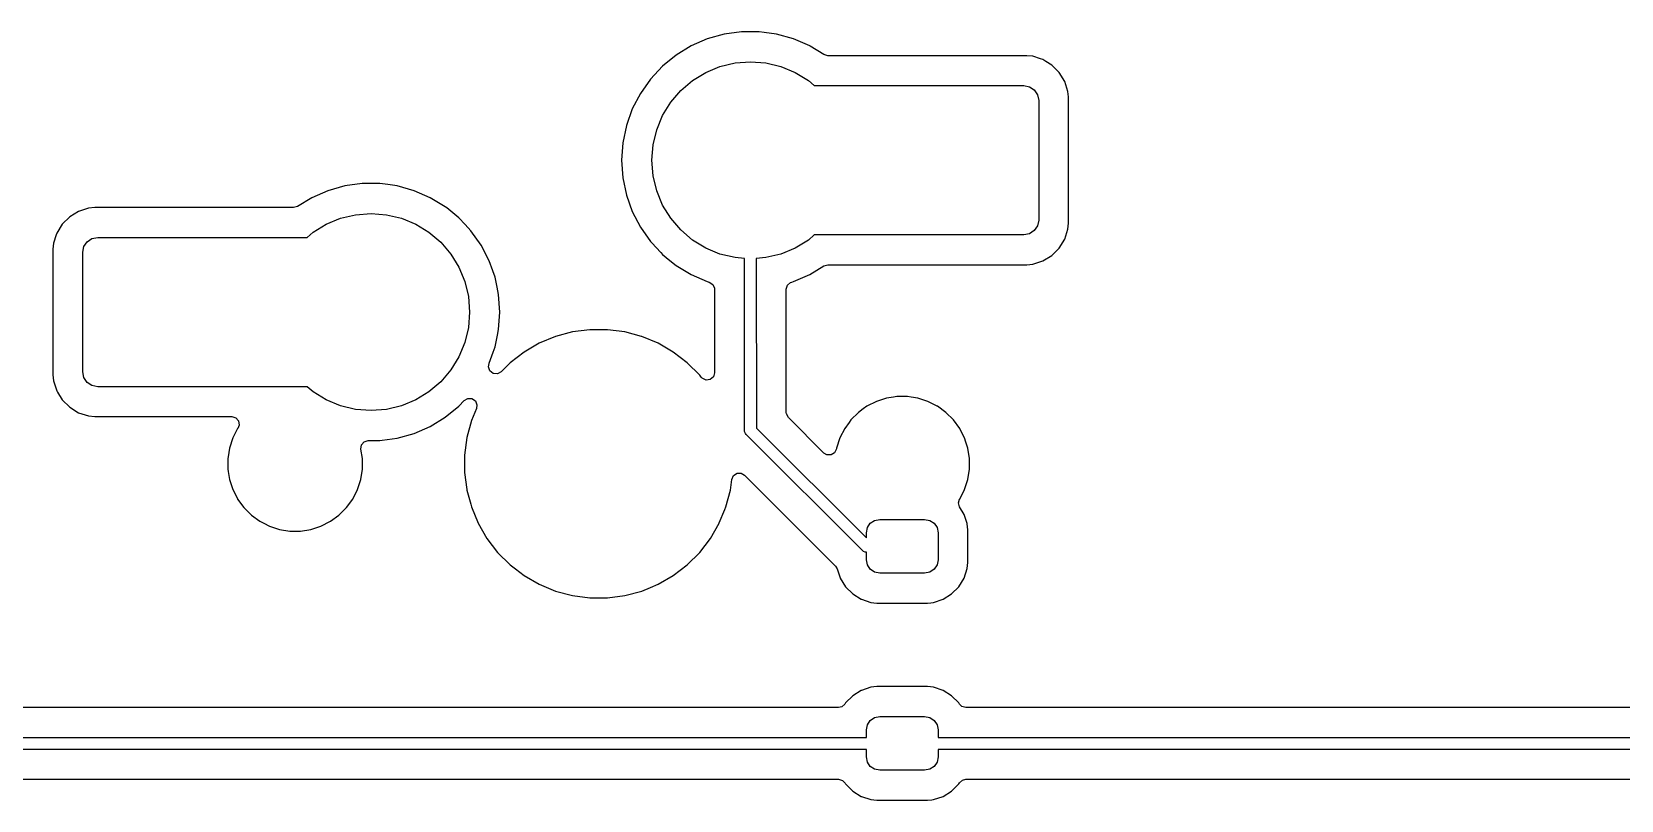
# Model space of a CAD drawing. Header units: millimetres. Extents: x 46 to 4458, y 59 to 1499.
# Drawn here: x 1665.19 to 1691.8, y 899.41 to 912.27 of the extents above; entities that cross this region are included whole.
import ezdxf

# ---------------------------------------------------------------- set-up
doc = ezdxf.new("R2010")
doc.units = ezdxf.units.MM
doc.layers.add('BLACK', color=7, linetype='Continuous')

msp = doc.modelspace()

# ---------------------------------------------------------------- linework, layer by layer
at = {"layer": 'BLACK', "linetype": 'Continuous'}
for p, q in [((1676.78456, 912.22733), (1676.50127, 912.14795)), ((1677.07602, 912.26739), (1676.78456, 912.22733)), ((1676.78456, 912.22733), (1676.78456, 912.22733)), ((1677.37022, 912.26739), (1677.07602, 912.26739)), ((1677.07602, 912.26739), (1677.07602, 912.26739)), ((1677.45392, 912.25588), (1677.37022, 912.26739)), ((1677.37022, 912.26739), (1677.37022, 912.26739)), ((1677.66167, 912.22733), (1677.45392, 912.25588)), ((1677.66168, 912.22733), (1677.66167, 912.22733)), ((1677.94496, 912.14795), (1677.66168, 912.22733)), ((1677.66168, 912.22733), (1677.66168, 912.22733)), ((1676.23144, 912.03075), (1675.98007, 911.87789)), ((1676.50127, 912.14795), (1676.23144, 912.03075)), ((1676.23144, 912.03075), (1676.23144, 912.03075)), ((1678.21479, 912.03075), (1677.94496, 912.14795)), ((1678.2234, 912.02552), (1678.21479, 912.03075)), ((1678.45375, 911.88544), (1678.2234, 912.02552)), ((1675.75186, 911.69223), (1675.55105, 911.47721)), ((1675.98007, 911.87789), (1675.75186, 911.69223)), ((1676.71324, 911.68613), (1676.965, 911.74657)), ((1676.965, 911.74657), (1677.22312, 911.76689)), ((1677.22312, 911.76689), (1677.48124, 911.74657)), ((1677.48124, 911.74657), (1677.733, 911.68613)), ((1678.51818, 911.86739), (1678.45375, 911.88544)), ((1679.89599, 911.86739), (1678.51818, 911.86739)), ((1679.896, 911.86739), (1679.89599, 911.86739)), ((1681.84813, 911.86739), (1679.896, 911.86739)), ((1681.84814, 911.86739), (1681.84813, 911.86739)), ((1681.95091, 911.85689), (1681.84814, 911.86739)), ((1681.95092, 911.85689), (1681.95091, 911.85689)), ((1682.07731, 911.815), (1681.95092, 911.85689)), ((1682.11745, 911.8017), (1682.07731, 911.815)), ((1682.11746, 911.8017), (1682.11745, 911.8017)), ((1682.1667, 911.77133), (1682.11746, 911.8017)), ((1682.26678, 911.7096), (1682.1667, 911.77133)), ((1682.39083, 911.58554), (1682.26678, 911.7096)), ((1675.55105, 911.47721), (1675.3814, 911.23687)), ((1676.05639, 911.28361), (1676.25327, 911.45177)), ((1676.25327, 911.45177), (1676.47404, 911.58705)), ((1676.47404, 911.58705), (1676.71324, 911.68613)), ((1677.733, 911.68613), (1677.9722, 911.58705)), ((1677.9722, 911.58705), (1678.19297, 911.45177)), ((1678.19297, 911.45177), (1678.29234, 911.36689)), ((1682.48293, 911.43622), (1682.39083, 911.58554)), ((1682.50096, 911.38183), (1682.48293, 911.43622)), ((1675.3814, 911.23687), (1675.24605, 910.97565)), ((1675.3814, 911.23687), (1675.3814, 911.23687)), ((1675.88824, 911.08673), (1676.05639, 911.28361)), ((1678.29234, 911.36689), (1679.84812, 911.36689)), ((1679.84812, 911.36689), (1681.79812, 911.36689)), ((1681.79812, 911.36689), (1681.89379, 911.34786)), ((1681.89379, 911.34786), (1681.9749, 911.29366)), ((1681.9749, 911.29366), (1682.02909, 911.21256)), ((1682.02909, 911.21256), (1682.04812, 911.11689)), ((1682.53812, 911.26969), (1682.50096, 911.38183)), ((1682.53812, 911.26968), (1682.53812, 911.26969)), ((1682.54744, 911.17847), (1682.53812, 911.26968)), ((1682.54862, 911.1669), (1682.54744, 911.17847)), ((1682.54862, 909.06688), (1682.54862, 911.1669)), ((1675.24605, 910.97565), (1675.14753, 910.69845)), ((1675.75296, 910.86597), (1675.88824, 911.08673)), ((1682.04812, 911.11689), (1682.04812, 909.11689)), ((1675.14752, 910.69843), (1675.08767, 910.4104)), ((1675.14753, 910.69845), (1675.14752, 910.69843)), ((1675.59343, 910.375), (1675.65388, 910.62677)), ((1675.65388, 910.62677), (1675.75296, 910.86597)), ((1675.08767, 910.4104), (1675.06759, 910.11689)), ((1675.08767, 910.4104), (1675.08767, 910.4104)), ((1675.57312, 910.11689), (1675.59343, 910.375)), ((1675.06759, 910.11689), (1675.08767, 909.82338)), ((1675.59343, 909.85877), (1675.57312, 910.11689)), ((1675.65388, 909.60701), (1675.59343, 909.85877)), ((1670.15127, 909.60795), (1669.88144, 909.49075)), ((1670.43456, 909.68733), (1670.15127, 909.60795)), ((1670.72602, 909.72739), (1670.43456, 909.68733)), ((1670.43456, 909.68733), (1670.43456, 909.68733)), ((1671.02022, 909.72739), (1670.72602, 909.72739)), ((1670.72602, 909.72739), (1670.72602, 909.72739)), ((1671.15353, 909.70906), (1671.02022, 909.72739)), ((1671.02022, 909.72739), (1671.02022, 909.72739)), ((1671.31167, 909.68733), (1671.15353, 909.70906)), ((1671.31168, 909.68733), (1671.31167, 909.68733)), ((1671.59496, 909.60795), (1671.31168, 909.68733)), ((1671.31168, 909.68733), (1671.31168, 909.68733)), ((1671.86479, 909.49075), (1671.59496, 909.60795)), ((1675.08767, 909.82338), (1675.08767, 909.82337)), ((1675.08767, 909.82337), (1675.14752, 909.53534)), ((1675.75296, 909.3678), (1675.65388, 909.60701)), ((1666.14532, 909.31689), (1665.97879, 909.2617)), ((1666.2481, 909.32739), (1666.14532, 909.31689)), ((1666.14532, 909.31689), (1666.14532, 909.31689)), ((1666.24812, 909.32739), (1666.2481, 909.32739)), ((1669.57806, 909.32739), (1666.24812, 909.32739)), ((1669.64249, 909.34544), (1669.57806, 909.32739)), ((1669.88144, 909.49075), (1669.64249, 909.34544)), ((1669.88144, 909.49075), (1669.88144, 909.49075)), ((1671.8648, 909.49075), (1671.86479, 909.49075)), ((1672.11616, 909.33789), (1671.8648, 909.49075)), ((1672.11617, 909.33789), (1672.11616, 909.33789)), ((1672.13952, 909.31889), (1672.11617, 909.33789)), ((1672.11617, 909.33789), (1672.11617, 909.33789)), ((1672.34438, 909.15223), (1672.13952, 909.31889)), ((1675.14752, 909.53534), (1675.14753, 909.53533)), ((1675.14753, 909.53533), (1675.24605, 909.25813)), ((1675.88824, 909.14704), (1675.75296, 909.3678)), ((1665.70541, 909.04555), (1665.61331, 908.89622)), ((1665.82946, 909.1696), (1665.70541, 909.04555)), ((1665.97878, 909.2617), (1665.82946, 909.1696)), ((1665.97879, 909.2617), (1665.97878, 909.2617)), ((1669.90327, 908.91177), (1670.12404, 909.04705)), ((1670.12404, 909.04705), (1670.36324, 909.14613)), ((1670.36324, 909.14613), (1670.615, 909.20657)), ((1670.615, 909.20657), (1670.87312, 909.22689)), ((1670.87312, 909.22689), (1671.13124, 909.20657)), ((1671.13124, 909.20657), (1671.383, 909.14613)), ((1671.383, 909.14613), (1671.6222, 909.04705)), ((1671.6222, 909.04705), (1671.84297, 908.91177)), ((1672.34438, 909.15222), (1672.34438, 909.15223)), ((1672.44751, 909.0418), (1672.34438, 909.15222)), ((1672.34438, 909.15222), (1672.34438, 909.15222)), ((1672.54519, 908.93721), (1672.44751, 909.0418)), ((1675.24605, 909.25813), (1675.3814, 908.99691)), ((1676.05639, 908.95016), (1675.88824, 909.14704)), ((1682.04812, 909.11689), (1682.02909, 909.02122)), ((1682.53812, 908.96409), (1682.54862, 909.06688)), ((1665.60495, 908.87102), (1665.55812, 908.72968)), ((1665.6133, 908.89622), (1665.60495, 908.87102)), ((1665.61331, 908.89622), (1665.6133, 908.89622)), ((1666.12134, 908.75366), (1666.20245, 908.80786)), ((1666.20245, 908.80786), (1666.29812, 908.82689)), ((1666.29812, 908.82689), (1668.34812, 908.82689)), ((1668.34812, 908.82689), (1669.80389, 908.82689)), ((1669.80389, 908.82689), (1669.90327, 908.91177)), ((1671.84297, 908.91177), (1672.03985, 908.74361)), ((1672.71484, 908.69687), (1672.54519, 908.93721)), ((1675.3814, 908.99691), (1675.3814, 908.9969)), ((1675.3814, 908.9969), (1675.55105, 908.75656)), ((1676.25327, 908.78201), (1676.05639, 908.95016)), ((1676.47404, 908.64673), (1676.25327, 908.78201)), ((1678.19297, 908.78201), (1677.9722, 908.64673)), ((1678.29234, 908.86689), (1678.19297, 908.78201)), ((1679.74812, 908.86689), (1678.29234, 908.86689)), ((1681.79812, 908.86689), (1679.74812, 908.86689)), ((1681.89379, 908.88592), (1681.79812, 908.86689)), ((1681.9749, 908.94011), (1681.89379, 908.88592)), ((1682.02909, 909.02122), (1681.9749, 908.94011)), ((1682.39083, 908.64823), (1682.48293, 908.79755)), ((1682.48293, 908.79755), (1682.53812, 908.96409)), ((1665.55812, 908.72968), (1665.54762, 908.6269)), ((1665.54762, 908.6269), (1665.54762, 906.52689)), ((1665.55812, 908.72968), (1665.55812, 908.72968)), ((1665.55812, 908.72968), (1665.55812, 908.72968)), ((1666.04812, 908.57689), (1666.06715, 908.67256)), ((1666.04812, 906.57689), (1666.04812, 908.57689)), ((1666.06715, 908.67256), (1666.12134, 908.75366)), ((1672.03985, 908.74361), (1672.208, 908.54673)), ((1672.208, 908.54673), (1672.34328, 908.32597)), ((1672.71484, 908.69686), (1672.71484, 908.69687)), ((1672.71484, 908.69687), (1672.71484, 908.69687)), ((1672.85019, 908.43565), (1672.71484, 908.69686)), ((1675.55105, 908.75656), (1675.57177, 908.73438)), ((1675.57177, 908.73438), (1675.72091, 908.57469)), ((1675.72091, 908.57469), (1675.75186, 908.54155)), ((1675.75186, 908.54155), (1675.87483, 908.4415)), ((1676.71324, 908.54764), (1676.47404, 908.64673)), ((1676.965, 908.4872), (1676.71324, 908.54764)), ((1677.733, 908.54764), (1677.48124, 908.4872)), ((1677.9722, 908.64673), (1677.733, 908.54764)), ((1682.11745, 908.43207), (1682.26678, 908.52418)), ((1682.26678, 908.52418), (1682.39083, 908.64823)), ((1672.34328, 908.32597), (1672.44236, 908.08677)), ((1672.90998, 908.26742), (1672.85019, 908.43565)), ((1672.94871, 908.15845), (1672.90998, 908.26742)), ((1675.87483, 908.4415), (1675.98007, 908.35589)), ((1675.98007, 908.35589), (1675.98007, 908.35589)), ((1675.98007, 908.35589), (1675.98007, 908.35589)), ((1675.98007, 908.35589), (1676.23144, 908.20303)), ((1677.12381, 908.4747), (1676.965, 908.4872)), ((1677.12504, 905.57738), (1677.12381, 908.4747)), ((1677.48124, 908.4872), (1677.3219, 908.47466)), ((1677.3219, 908.47466), (1677.3231, 905.63567)), ((1678.2148, 908.20303), (1678.45375, 908.34834)), ((1678.45375, 908.34834), (1678.51818, 908.36639)), ((1678.51818, 908.36639), (1679.6981, 908.36639)), ((1679.6981, 908.36639), (1679.69811, 908.36639)), ((1679.69811, 908.36639), (1681.84813, 908.36639)), ((1681.84813, 908.36639), (1681.95092, 908.37689)), ((1681.95092, 908.37689), (1682.11745, 908.43207)), ((1672.44236, 908.08677), (1672.50281, 907.835)), ((1672.94871, 908.15843), (1672.94871, 908.15845)), ((1672.98266, 907.99508), (1672.94871, 908.15843)), ((1673.00857, 907.8704), (1672.98266, 907.99508)), ((1676.23144, 908.20303), (1676.23144, 908.20303)), ((1676.23144, 908.20303), (1676.50128, 908.08582)), ((1676.50128, 908.08582), (1676.53207, 908.07719)), ((1676.53207, 908.07719), (1676.59132, 908.04015)), ((1676.59132, 908.04015), (1676.62113, 907.97696)), ((1676.62113, 907.97696), (1676.62262, 907.95779)), ((1677.82362, 907.95779), (1677.8433, 908.02483)), ((1677.8433, 908.02483), (1677.89611, 908.07058)), ((1677.89611, 908.07058), (1677.91417, 908.07719)), ((1677.91417, 908.07719), (1677.94496, 908.08582)), ((1677.94496, 908.08582), (1678.21479, 908.20302)), ((1677.94496, 908.08582), (1677.94496, 908.08582)), ((1678.21479, 908.20302), (1678.2148, 908.20303)), ((1678.2148, 908.20303), (1678.2148, 908.20303)), ((1672.50281, 907.835), (1672.52312, 907.57689)), ((1673.02864, 907.57689), (1673.00857, 907.8704)), ((1676.62262, 907.95779), (1676.62262, 906.56141)), ((1677.82362, 906.52689), (1677.82362, 907.95779)), ((1672.52312, 907.57689), (1672.50281, 907.31877)), ((1673.00857, 907.28338), (1673.02864, 907.57689)), ((1672.50281, 907.31877), (1672.44236, 907.06701)), ((1672.94871, 906.99534), (1672.98894, 907.18892)), ((1672.98894, 907.18892), (1673.00857, 907.28338)), ((1673.96012, 907.16674), (1673.68832, 907.05415)), ((1674.24432, 907.24289), (1673.96012, 907.16674)), ((1674.536, 907.28129), (1674.24432, 907.24289)), ((1674.53601, 907.28129), (1674.536, 907.28129)), ((1674.83023, 907.28129), (1674.53601, 907.28129)), ((1674.53601, 907.28129), (1674.53601, 907.28129)), ((1674.83024, 907.28129), (1674.83023, 907.28129)), ((1674.83023, 907.28129), (1674.83023, 907.28129)), ((1675.12192, 907.24289), (1674.83024, 907.28129)), ((1675.39743, 907.16906), (1675.12192, 907.24289)), ((1675.12192, 907.24289), (1675.12192, 907.24289)), ((1675.12192, 907.24289), (1675.12192, 907.24289)), ((1675.40611, 907.16674), (1675.39743, 907.16906)), ((1675.67791, 907.05415), (1675.40611, 907.16674)), ((1672.44236, 907.06701), (1672.34328, 906.8278)), ((1672.85178, 906.7226), (1672.91733, 906.90704)), ((1672.91733, 906.90704), (1672.94871, 906.99533)), ((1672.94871, 906.99533), (1672.94871, 906.99534)), ((1672.94871, 906.99534), (1672.94871, 906.99534)), ((1673.43351, 906.90704), (1673.20011, 906.72794)), ((1673.43353, 906.90705), (1673.43351, 906.90704)), ((1673.68831, 907.05415), (1673.43353, 906.90705)), ((1673.68832, 907.05415), (1673.68831, 907.05415)), ((1675.67793, 907.05415), (1675.67791, 907.05415)), ((1675.93271, 906.90705), (1675.67793, 907.05415)), ((1675.93272, 906.90704), (1675.93271, 906.90705)), ((1675.93271, 906.90705), (1675.93271, 906.90705)), ((1676.16613, 906.72794), (1675.93272, 906.90704)), ((1675.93272, 906.90704), (1675.93272, 906.90704)), ((1675.93272, 906.90704), (1675.93272, 906.90704)), ((1672.34328, 906.8278), (1672.208, 906.60704)), ((1672.83901, 906.65704), (1672.84896, 906.71529)), ((1672.86343, 906.59158), (1672.83901, 906.65704)), ((1672.84896, 906.71529), (1672.85019, 906.71811)), ((1672.85019, 906.71812), (1672.85178, 906.7226)), ((1672.85019, 906.71811), (1672.85019, 906.71812)), ((1673.20011, 906.72794), (1673.05038, 906.57821)), ((1676.16614, 906.72793), (1676.16613, 906.72794)), ((1676.37416, 906.5199), (1676.16614, 906.72793)), ((1665.54762, 906.52689), (1665.54762, 906.52687)), ((1665.54762, 906.52687), (1665.55812, 906.42409)), ((1665.55812, 906.42409), (1665.55812, 906.42409)), ((1665.55812, 906.42409), (1665.6133, 906.25756)), ((1666.06715, 906.48122), (1666.04812, 906.57689)), ((1666.12134, 906.40011), (1666.06715, 906.48122)), ((1666.20245, 906.34592), (1666.12134, 906.40011)), ((1672.03985, 906.41016), (1671.84297, 906.24201)), ((1672.208, 906.60704), (1672.03985, 906.41016)), ((1672.91936, 906.54971), (1672.86343, 906.59158)), ((1672.98905, 906.54472), (1672.91936, 906.54971)), ((1673.05038, 906.57821), (1672.98905, 906.54472)), ((1676.37417, 906.51989), (1676.37416, 906.5199)), ((1676.40024, 906.48592), (1676.37417, 906.51989)), ((1676.41742, 906.46769), (1676.40024, 906.48592)), ((1676.48097, 906.43867), (1676.41742, 906.46769)), ((1676.55013, 906.44861), (1676.48097, 906.43867)), ((1676.60293, 906.49437), (1676.55013, 906.44861)), ((1676.62262, 906.56141), (1676.60293, 906.49437)), ((1677.82362, 905.89698), (1677.82362, 906.52689)), ((1665.6133, 906.25756), (1665.61331, 906.25755)), ((1665.61331, 906.25755), (1665.62691, 906.23549)), ((1665.62691, 906.23549), (1665.70541, 906.10823)), ((1665.70541, 906.10823), (1665.82946, 905.98418)), ((1666.29812, 906.32689), (1666.20245, 906.34592)), ((1668.22312, 906.32689), (1666.29812, 906.32689)), ((1669.80389, 906.32689), (1668.22312, 906.32689)), ((1669.90327, 906.24201), (1669.80389, 906.32689)), ((1670.12404, 906.10673), (1669.90327, 906.24201)), ((1670.36324, 906.00764), (1670.12404, 906.10673)), ((1671.6222, 906.10673), (1671.383, 906.00764)), ((1671.84297, 906.24201), (1671.6222, 906.10673)), ((1672.43261, 906.09602), (1672.49275, 906.13158)), ((1672.49275, 906.13158), (1672.56257, 906.12898)), ((1672.56257, 906.12898), (1672.6199, 906.08904)), ((1679.49956, 906.13467), (1679.33108, 906.07993)), ((1679.61621, 906.15315), (1679.49956, 906.13467)), ((1679.67454, 906.16239), (1679.61621, 906.15315)), ((1679.8517, 906.16239), (1679.67454, 906.16239)), ((1679.91167, 906.15289), (1679.8517, 906.16239)), ((1680.02668, 906.13467), (1679.91167, 906.15289)), ((1680.19516, 906.07993), (1680.02668, 906.13467)), ((1665.82946, 905.98418), (1665.97879, 905.89207)), ((1665.97879, 905.89207), (1666.14532, 905.83689)), ((1666.14532, 905.83689), (1666.24811, 905.82639)), ((1670.615, 905.9472), (1670.36324, 906.00764)), ((1670.87312, 905.92689), (1670.615, 905.9472)), ((1671.13124, 905.9472), (1670.87312, 905.92689)), ((1671.383, 906.00764), (1671.13124, 905.9472)), ((1672.11617, 905.81589), (1672.34438, 906.00155)), ((1672.34438, 906.00155), (1672.43261, 906.09602)), ((1672.63779, 905.96393), (1672.55327, 905.75988)), ((1672.6199, 906.08904), (1672.64654, 906.02445)), ((1672.64654, 906.02445), (1672.63779, 905.96393)), ((1677.82645, 905.87063), (1677.82362, 905.89698)), ((1677.85994, 905.8093), (1677.82645, 905.87063)), ((1679.0299, 905.89537), (1678.90464, 905.7701)), ((1679.02991, 905.89537), (1679.0299, 905.89537)), ((1679.0299, 905.89537), (1679.0299, 905.89537)), ((1679.11288, 905.95566), (1679.02991, 905.89537)), ((1679.17323, 905.9995), (1679.11288, 905.95566)), ((1679.33108, 906.07993), (1679.17323, 905.9995)), ((1679.33108, 906.07993), (1679.33108, 906.07993)), ((1680.34898, 906.00155), (1680.19516, 906.07993)), ((1680.19516, 906.07993), (1680.19516, 906.07993)), ((1680.35301, 905.9995), (1680.34898, 906.00155)), ((1680.49633, 905.89537), (1680.35301, 905.9995)), ((1680.6216, 905.7701), (1680.49633, 905.89537)), ((1666.24811, 905.82639), (1668.17524, 905.82639)), ((1668.17524, 905.82639), (1668.17525, 905.82639)), ((1668.17525, 905.82639), (1668.54217, 905.82639)), ((1668.54217, 905.82639), (1668.60921, 905.8067)), ((1668.64051, 905.62678), (1668.56008, 905.46893)), ((1668.60921, 905.8067), (1668.65496, 905.7539)), ((1668.64249, 905.62951), (1668.64051, 905.62678)), ((1668.6649, 905.68474), (1668.64249, 905.62951)), ((1668.65496, 905.7539), (1668.6649, 905.68474)), ((1671.59496, 905.54582), (1671.8648, 905.66303)), ((1671.8648, 905.66303), (1672.11617, 905.81589)), ((1672.55327, 905.75988), (1672.47712, 905.47568)), ((1677.13997, 905.54133), (1677.12504, 905.57738)), ((1677.3231, 905.63567), (1679.16312, 903.79821)), ((1678.4527, 905.21654), (1677.85994, 905.8093)), ((1678.80051, 905.62678), (1678.72008, 905.46893)), ((1678.87338, 905.72709), (1678.80051, 905.62678)), ((1678.90464, 905.7701), (1678.87338, 905.72709)), ((1678.90464, 905.7701), (1678.90464, 905.7701)), ((1678.90464, 905.7701), (1678.90464, 905.7701)), ((1680.72573, 905.62678), (1680.6216, 905.7701)), ((1680.76111, 905.55735), (1680.72573, 905.62678)), ((1668.56008, 905.46893), (1668.50533, 905.30044)), ((1668.56008, 905.46893), (1668.56008, 905.46893)), ((1670.70367, 905.28299), (1670.71262, 905.35228)), ((1670.71262, 905.35228), (1670.75762, 905.40573)), ((1670.75762, 905.40573), (1670.82437, 905.42637)), ((1670.82437, 905.42637), (1670.82614, 905.42639)), ((1670.82614, 905.42639), (1671.02022, 905.42639)), ((1671.02022, 905.42639), (1671.05864, 905.43167)), ((1671.05864, 905.43167), (1671.31167, 905.46645)), ((1671.31167, 905.46645), (1671.59496, 905.54582)), ((1672.47712, 905.47568), (1672.43872, 905.184)), ((1677.15241, 905.52618), (1677.13997, 905.54133)), ((1679.10756, 903.57374), (1677.15241, 905.52618)), ((1678.72008, 905.46893), (1678.66533, 905.30045)), ((1678.72008, 905.46893), (1678.72008, 905.46893)), ((1680.80616, 905.46893), (1680.76111, 905.55735)), ((1680.82827, 905.40087), (1680.80616, 905.46893)), ((1680.80616, 905.46893), (1680.80616, 905.46893)), ((1680.86091, 905.30044), (1680.82827, 905.40087)), ((1668.48235, 905.15533), (1668.47762, 905.12547)), ((1668.47762, 905.12547), (1668.47762, 904.94831)), ((1668.50533, 905.30044), (1668.48235, 905.15533)), ((1670.72862, 905.12547), (1670.70367, 905.28299)), ((1670.72862, 904.94831), (1670.72862, 905.12547)), ((1672.43872, 905.184), (1672.43872, 905.18399)), ((1672.43872, 905.18399), (1672.43872, 904.88979)), ((1678.50375, 905.18575), (1678.4527, 905.21654)), ((1678.57361, 905.18475), (1678.50375, 905.18575)), ((1678.63293, 905.22168), (1678.57361, 905.18475)), ((1678.66286, 905.28482), (1678.63293, 905.22168)), ((1678.66533, 905.30045), (1678.66286, 905.28482)), ((1680.88862, 905.12547), (1680.86091, 905.30044)), ((1680.88862, 904.94831), (1680.88862, 905.12547)), ((1668.47762, 904.94831), (1668.48366, 904.91015)), ((1668.48366, 904.91015), (1668.50533, 904.77333)), ((1668.50533, 904.77333), (1668.56008, 904.60485)), ((1670.64616, 904.60485), (1670.70091, 904.77333)), ((1670.70091, 904.77333), (1670.72862, 904.94831)), ((1672.43872, 904.88979), (1672.43872, 904.88977)), ((1672.43872, 904.88977), (1672.47623, 904.60485)), ((1676.88912, 904.59809), (1676.91255, 904.7761)), ((1676.91255, 904.7761), (1676.94082, 904.84)), ((1676.94082, 904.84), (1676.99914, 904.87847)), ((1676.99914, 904.87847), (1677.06901, 904.8793)), ((1677.06901, 904.8793), (1677.12317, 904.8476)), ((1677.12317, 904.8476), (1678.64514, 903.32563)), ((1680.80616, 904.60485), (1680.86091, 904.77333)), ((1680.86091, 904.77333), (1680.88862, 904.94831)), ((1668.56008, 904.60485), (1668.56008, 904.60485)), ((1668.56008, 904.60485), (1668.63579, 904.45626)), ((1670.56573, 904.447), (1670.64616, 904.60485)), ((1672.47623, 904.60485), (1672.47712, 904.59809)), ((1672.47712, 904.59809), (1672.54101, 904.35965)), ((1676.81297, 904.3139), (1676.88912, 904.59809)), ((1680.72573, 904.447), (1680.80616, 904.60485)), ((1668.63579, 904.45626), (1668.64051, 904.447)), ((1668.64051, 904.447), (1668.74464, 904.30367)), ((1668.74464, 904.30367), (1668.86991, 904.1784)), ((1670.33633, 904.1784), (1670.4616, 904.30367)), ((1670.4616, 904.30367), (1670.56573, 904.447)), ((1672.54101, 904.35965), (1672.55327, 904.31389)), ((1672.55327, 904.31389), (1672.66585, 904.04209)), ((1676.70255, 904.04732), (1676.79608, 904.27313)), ((1676.79608, 904.27313), (1676.81297, 904.3139)), ((1680.70557, 904.38138), (1680.72382, 904.44388)), ((1680.72401, 904.31399), (1680.70557, 904.38138)), ((1680.72382, 904.44388), (1680.72572, 904.44698)), ((1680.80012, 904.19059), (1680.72401, 904.31399)), ((1680.72572, 904.44698), (1680.72573, 904.447)), ((1668.86991, 904.1784), (1669.01323, 904.07427)), ((1669.01323, 904.07427), (1669.0764, 904.04208)), ((1669.0764, 904.04208), (1669.17108, 903.99385)), ((1669.17108, 903.99385), (1669.17108, 903.99384)), ((1669.17108, 903.99384), (1669.23791, 903.97213)), ((1669.23791, 903.97213), (1669.33956, 903.9391)), ((1669.86667, 903.9391), (1670.03516, 903.99385)), ((1670.03516, 903.99385), (1670.19301, 904.07427)), ((1670.19301, 904.07427), (1670.33633, 904.1784)), ((1672.66585, 904.04209), (1672.66586, 904.04208)), ((1672.66586, 904.04208), (1672.81296, 903.7873)), ((1676.55327, 903.78729), (1676.70038, 904.04208)), ((1676.70038, 904.04208), (1676.70255, 904.04732)), ((1679.18025, 903.96799), (1679.22902, 904.04099)), ((1679.22902, 904.04099), (1679.30202, 904.08976)), ((1679.30202, 904.08976), (1679.38812, 904.10689)), ((1679.38812, 904.10689), (1680.13812, 904.10689)), ((1680.13812, 904.10689), (1680.22422, 904.08976)), ((1680.22422, 904.08976), (1680.29722, 904.04099)), ((1680.29722, 904.04099), (1680.34599, 903.96799)), ((1680.80012, 904.19058), (1680.80012, 904.19059)), ((1680.80012, 904.19059), (1680.80012, 904.19059)), ((1680.85021, 904.03944), (1680.80012, 904.19058)), ((1680.85347, 904.0296), (1680.85021, 904.03944)), ((1680.8635, 903.93134), (1680.85347, 904.0296)), ((1680.85347, 904.0296), (1680.85347, 904.0296)), ((1669.33956, 903.9391), (1669.51454, 903.91139)), ((1669.51454, 903.91139), (1669.51454, 903.91139)), ((1669.51454, 903.91139), (1669.6917, 903.91139)), ((1669.6917, 903.91139), (1669.86667, 903.9391)), ((1669.6917, 903.91139), (1669.6917, 903.91139)), ((1672.81296, 903.7873), (1672.81297, 903.78728)), ((1672.81297, 903.78728), (1672.99207, 903.55388)), ((1676.37417, 903.55388), (1676.55327, 903.78729)), ((1679.16312, 903.88189), (1679.18025, 903.96799)), ((1679.16312, 903.79821), (1679.16312, 903.88189)), ((1680.34599, 903.96799), (1680.36312, 903.88189)), ((1680.36312, 903.88189), (1680.36312, 903.43189)), ((1680.86362, 903.93023), (1680.8635, 903.93134)), ((1680.86362, 903.38354), (1680.86362, 903.93023)), ((1672.99207, 903.55388), (1672.99207, 903.55387)), ((1672.99207, 903.55387), (1673.2001, 903.34584)), ((1676.16613, 903.34584), (1676.37417, 903.55388)), ((1679.11812, 903.56937), (1679.10756, 903.57374)), ((1679.14361, 903.55881), (1679.11812, 903.56937)), ((1679.16312, 903.55689), (1679.14361, 903.55881)), ((1679.16312, 903.43189), (1679.16312, 903.55689)), ((1673.2001, 903.34584), (1673.20011, 903.34584)), ((1673.20011, 903.34584), (1673.28988, 903.27696)), ((1673.28988, 903.27696), (1673.43352, 903.16673)), ((1675.93272, 903.16673), (1676.16613, 903.34584)), ((1678.64514, 903.32563), (1678.67516, 903.27696)), ((1678.67516, 903.27696), (1678.72481, 903.12713)), ((1679.18025, 903.34578), (1679.16312, 903.43189)), ((1679.22902, 903.27279), (1679.18025, 903.34578)), ((1679.30202, 903.22401), (1679.22902, 903.27279)), ((1679.38812, 903.20689), (1679.30202, 903.22401)), ((1680.13812, 903.20689), (1679.38812, 903.20689)), ((1680.22422, 903.22401), (1680.13812, 903.20689)), ((1680.29722, 903.27279), (1680.22422, 903.22401)), ((1680.34599, 903.34578), (1680.29722, 903.27279)), ((1680.36312, 903.43189), (1680.34599, 903.34578)), ((1680.80012, 903.12319), (1680.85347, 903.28418)), ((1680.85347, 903.28418), (1680.86362, 903.38354)), ((1673.43352, 903.16673), (1673.43353, 903.16673)), ((1673.43353, 903.16673), (1673.68831, 903.01963)), ((1673.68831, 903.01963), (1673.68832, 903.01962)), ((1673.68832, 903.01962), (1673.96012, 902.90704)), ((1675.40611, 902.90704), (1675.54912, 902.96627)), ((1675.54912, 902.96627), (1675.67791, 903.01962)), ((1675.67791, 903.01962), (1675.67792, 903.01962)), ((1675.67792, 903.01963), (1675.93272, 903.16673)), ((1675.67792, 903.01962), (1675.67792, 903.01963)), ((1678.72481, 903.12713), (1678.72612, 903.12319)), ((1678.72612, 903.12319), (1678.72612, 903.12318)), ((1678.72612, 903.12318), (1678.81515, 902.97885)), ((1678.81515, 902.97885), (1678.81515, 902.97884)), ((1678.81515, 902.97884), (1678.93507, 902.85892)), ((1680.59116, 902.85892), (1680.71109, 902.97884)), ((1680.71109, 902.97884), (1680.80012, 903.12319)), ((1673.96012, 902.90704), (1673.96013, 902.90704)), ((1673.96013, 902.90704), (1673.96013, 902.90704)), ((1673.96013, 902.90704), (1674.24432, 902.83089)), ((1674.24432, 902.83089), (1674.53601, 902.79249)), ((1674.53601, 902.79249), (1674.53602, 902.79249)), ((1674.53602, 902.79249), (1674.83022, 902.79249)), ((1674.83022, 902.79249), (1674.83023, 902.79249)), ((1674.83023, 902.79249), (1675.12192, 902.83089)), ((1675.12192, 902.83089), (1675.40611, 902.90704)), ((1678.93507, 902.85892), (1678.93508, 902.85892)), ((1678.93508, 902.85892), (1679.07941, 902.76989)), ((1679.07941, 902.76989), (1679.07942, 902.76989)), ((1679.07942, 902.76989), (1679.07942, 902.76988)), ((1679.07942, 902.76988), (1679.24041, 902.71654)), ((1679.24041, 902.71654), (1679.33977, 902.70639)), ((1679.33977, 902.70639), (1680.18646, 902.70639)), ((1680.18646, 902.70639), (1680.18647, 902.70639)), ((1680.18647, 902.70639), (1680.24088, 902.71195)), ((1680.18647, 902.70639), (1680.18647, 902.70639)), ((1680.24088, 902.71195), (1680.28583, 902.71654)), ((1680.28583, 902.71654), (1680.44682, 902.76988)), ((1680.44682, 902.76988), (1680.59116, 902.85892)), ((1678.93507, 901.15486), (1678.81515, 901.03493)), ((1678.93508, 901.15486), (1678.93507, 901.15486)), ((1679.07941, 901.24389), (1678.93508, 901.15486)), ((1679.07942, 901.24389), (1679.07941, 901.24389)), ((1679.24041, 901.29724), (1679.07942, 901.24389)), ((1679.33976, 901.30739), (1679.24041, 901.29724)), ((1679.24041, 901.29724), (1679.24041, 901.29724)), ((1679.33978, 901.30739), (1679.33976, 901.30739)), ((1680.18647, 901.30739), (1679.33978, 901.30739)), ((1680.28583, 901.29724), (1680.18647, 901.30739)), ((1680.44681, 901.24389), (1680.28583, 901.29724)), ((1680.44682, 901.24389), (1680.44681, 901.24389)), ((1680.59116, 901.15486), (1680.44682, 901.24389)), ((1680.44682, 901.24389), (1680.44682, 901.24389)), ((1680.44682, 901.24389), (1680.44682, 901.24389)), ((1680.71109, 901.03493), (1680.59116, 901.15486)), ((1680.59116, 901.15486), (1680.59116, 901.15486)), ((1678.69812, 900.95739), (1661.77812, 900.95739)), ((1678.75171, 900.96957), (1678.69812, 900.95739)), ((1678.80365, 901.01629), (1678.75171, 900.96957)), ((1678.81515, 901.03493), (1678.80365, 901.01629)), ((1679.22902, 900.74099), (1679.30202, 900.78976)), ((1679.30202, 900.78976), (1679.38812, 900.80689)), ((1679.38812, 900.80689), (1680.13812, 900.80689)), ((1680.13812, 900.80689), (1680.22422, 900.78976)), ((1680.22422, 900.78976), (1680.29722, 900.74099)), ((1680.71751, 901.02453), (1680.71109, 901.03493)), ((1680.72258, 901.01629), (1680.71751, 901.02453)), ((1680.76108, 900.97707), (1680.72258, 901.01629)), ((1680.82812, 900.95739), (1680.76108, 900.97707)), ((1712.03562, 900.95739), (1680.82812, 900.95739)), ((1679.16312, 900.58189), (1679.18025, 900.66799)), ((1679.16312, 900.45533), (1679.16312, 900.58189)), ((1679.18025, 900.66799), (1679.22902, 900.74099)), ((1680.29722, 900.74099), (1680.34599, 900.66799)), ((1680.34599, 900.66799), (1680.36312, 900.58189)), ((1680.36312, 900.58189), (1680.36312, 900.45536)), ((1661.31312, 900.45498), (1679.16312, 900.45533)), ((1679.16312, 900.25725), (1661.31312, 900.2569)), ((1679.16312, 900.13189), (1679.16312, 900.25725)), ((1680.36312, 900.45536), (1712.50062, 900.456)), ((1712.50062, 900.25792), (1680.36312, 900.25728)), ((1680.36312, 900.25728), (1680.36312, 900.13189)), ((1679.18025, 900.04578), (1679.16312, 900.13189)), ((1679.22902, 899.97279), (1679.18025, 900.04578)), ((1680.34599, 900.04578), (1680.29722, 899.97279)), ((1680.36312, 900.13189), (1680.34599, 900.04578)), ((1661.77812, 899.75639), (1678.69812, 899.75639)), ((1678.69812, 899.75639), (1678.76515, 899.7367)), ((1678.76515, 899.7367), (1678.80365, 899.69748)), ((1679.30202, 899.92401), (1679.22902, 899.97279)), ((1679.38812, 899.90689), (1679.30202, 899.92401)), ((1680.13812, 899.90689), (1679.38812, 899.90689)), ((1680.22422, 899.92401), (1680.13812, 899.90689)), ((1680.29722, 899.97279), (1680.22422, 899.92401)), ((1680.72258, 899.69748), (1680.77453, 899.74421)), ((1680.77453, 899.74421), (1680.82812, 899.75639)), ((1680.82812, 899.75639), (1712.03562, 899.75639)), ((1678.80365, 899.69748), (1678.8069, 899.69222)), ((1678.8069, 899.69222), (1678.81515, 899.67884)), ((1678.81515, 899.67884), (1678.93507, 899.55892)), ((1678.93507, 899.55892), (1678.93508, 899.55892)), ((1678.93508, 899.55892), (1679.07941, 899.46989)), ((1679.07941, 899.46989), (1679.07942, 899.46989)), ((1679.07942, 899.46989), (1679.07942, 899.46988)), ((1679.07942, 899.46988), (1679.24041, 899.41654)), ((1680.28583, 899.41654), (1680.44682, 899.46988)), ((1680.44682, 899.46988), (1680.59116, 899.55892)), ((1680.59116, 899.55892), (1680.71109, 899.67884)), ((1680.71109, 899.67884), (1680.72258, 899.69748)), ((1679.24041, 899.41654), (1679.33977, 899.40639)), ((1679.33977, 899.40639), (1680.18646, 899.40639)), ((1680.18646, 899.40639), (1680.18647, 899.40639)), ((1680.18647, 899.40639), (1680.25888, 899.41379)), ((1680.18647, 899.40639), (1680.18647, 899.40639)), ((1680.25888, 899.41379), (1680.28583, 899.41654))]:
    msp.add_line(p, q, dxfattribs=at)

doc.saveas('drawing.dxf')
